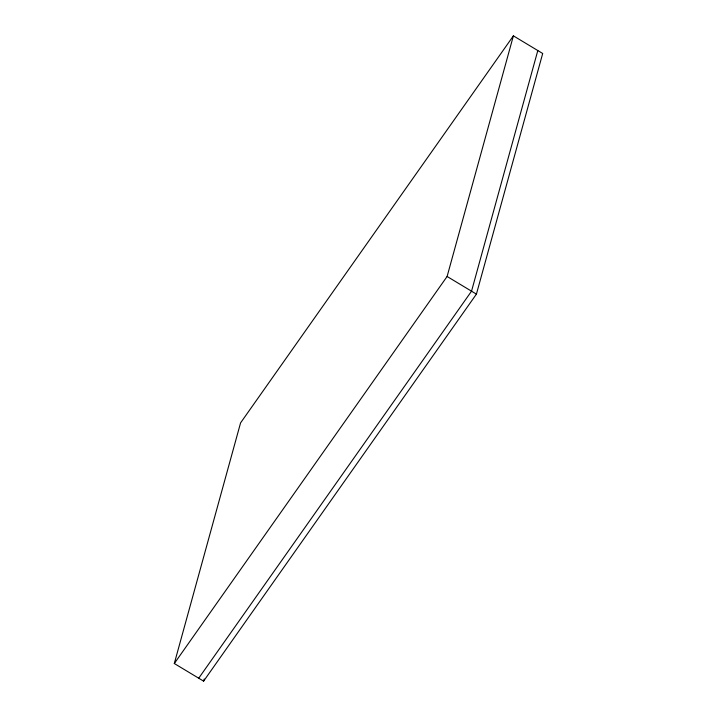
<?xml version="1.0" encoding="UTF-8"?>
<svg xmlns="http://www.w3.org/2000/svg" width="717" height="717" viewBox="0 0 717 717"><rect width="100%" height="100%" fill="white"/><g stroke="black" fill="none" stroke-linecap="round" stroke-linejoin="round"><path stroke-width="1.08" d="M174.303 663.512L240.58 422.878L513.39 35.85L542.697 53.488L476.42 294.122L203.61 681.15L174.303 663.512L447.103 276.484L513.39 35.85M203.61 681.15L204.211 678.99M537.813 50.548L471.535 291.183L198.726 678.21M447.103 276.484L476.42 294.122"/></g></svg>
